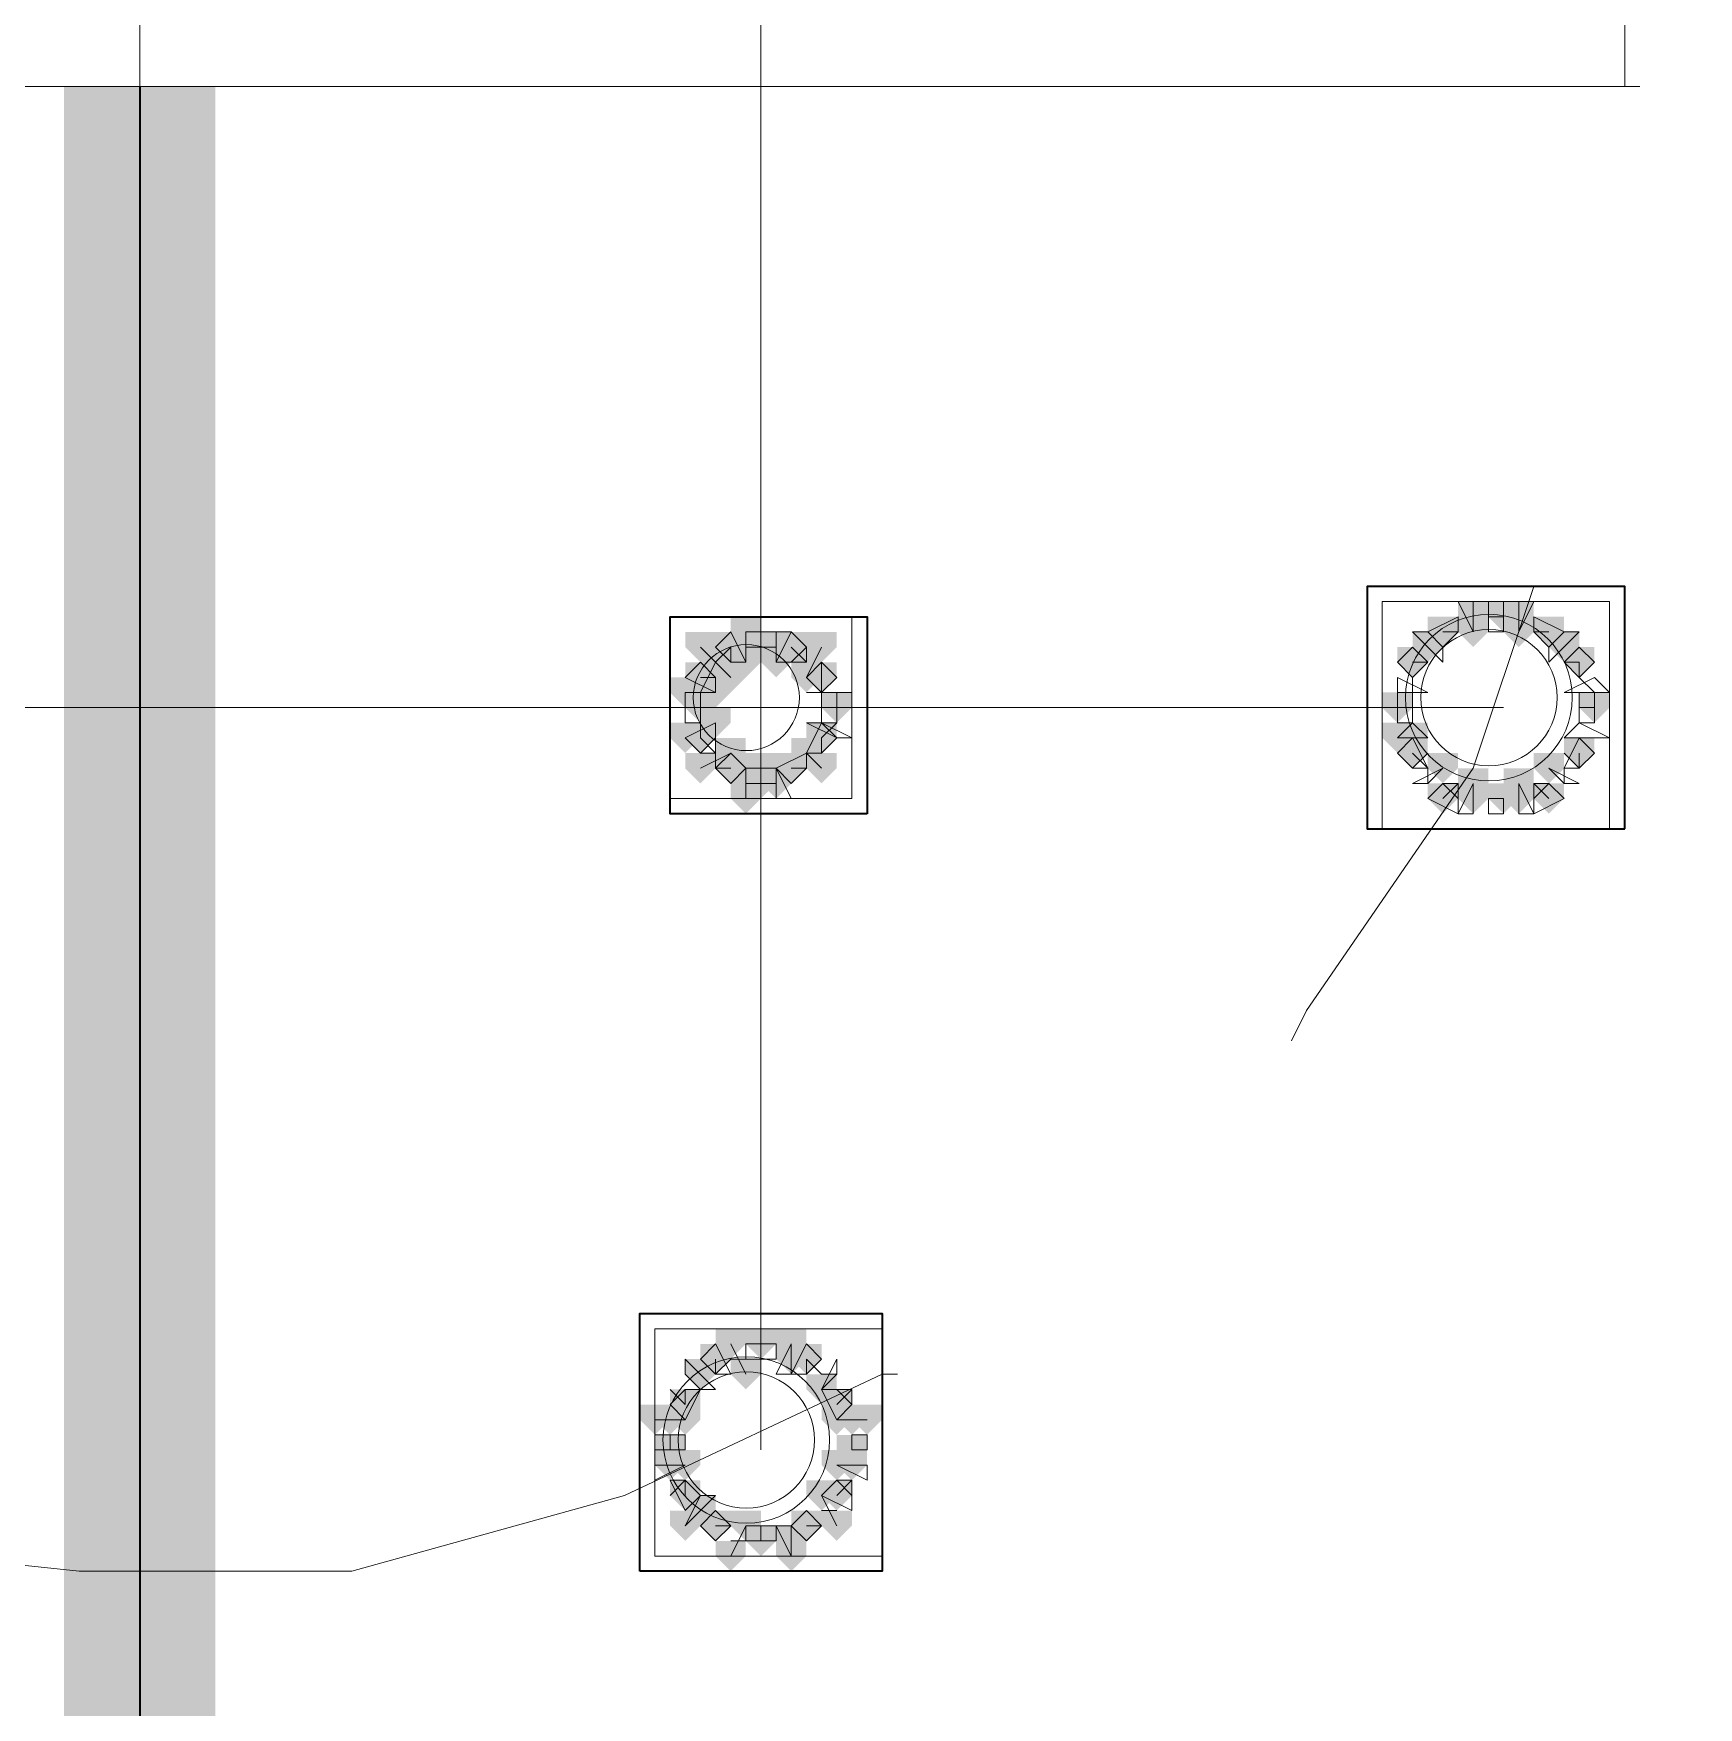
# Model space of a CAD drawing. Header units: millimetres. Extents: x 2315 to 4619, y 1334 to 1897.
# Drawn here: x 3919.58 to 3926.3, y 1548.17 to 1554.92 of the extents above; entities that cross this region are included whole.
import ezdxf

# ---------------------------------------------------------------- set-up
doc = ezdxf.new("R2010")
doc.units = ezdxf.units.MM
for name, color, linetype, true_color in [('PDF_10', 7, 'Continuous', 0x00b85c), ('PDF_AXIS', 7, 'Continuous', 0x00b85c), ('PDF_柱构件', 7, 'Continuous', 0x00b85c), ('PDF_转运站初步方案', 7, 'Continuous', 0x00b85c)]:
    doc.layers.add(name, color=color, linetype=linetype, true_color=true_color)
doc.layers.add('PDF_中心线层', color=1, linetype='Continuous')
doc.layers.add('PDF_粗实线层', color=7, linetype='Continuous')

msp = doc.modelspace()

# ---------------------------------------------------------------- hatches: boundary and pattern name
at = {"layer": 'PDF_10', "transparency": 33554559}
for points in [[(3925.5101, 1552.6298), (3925.449, 1552.6298), (3925.449, 1552.5687), (3925.5101, 1552.5076), (3925.5712, 1552.5687), (3925.5712, 1552.6298)], [(3925.5101, 1552.6298), (3925.449, 1552.6298), (3925.449, 1552.5687), (3925.5101, 1552.5076), (3925.5712, 1552.5687), (3925.5712, 1552.6298)], [(3925.5101, 1552.6298), (3925.449, 1552.6298), (3925.449, 1552.5687), (3925.5101, 1552.5076), (3925.5712, 1552.5687), (3925.5712, 1552.6298)], [(3925.2658, 1552.5687), (3925.2047, 1552.5687), (3925.2047, 1552.5076), (3925.2658, 1552.4466), (3925.3268, 1552.5076), (3925.3268, 1552.5687)], [(3925.2658, 1552.5687), (3925.2047, 1552.5687), (3925.2047, 1552.5076), (3925.2658, 1552.4466), (3925.3268, 1552.5076), (3925.3268, 1552.5687)], [(3925.6933, 1552.5687), (3925.6322, 1552.5687), (3925.6322, 1552.5076), (3925.6933, 1552.4466), (3925.7544, 1552.5076), (3925.7544, 1552.5687)], [(3925.6933, 1552.5687), (3925.6322, 1552.5687), (3925.6322, 1552.5076), (3925.6933, 1552.4466), (3925.7544, 1552.5076), (3925.7544, 1552.5687)], [(3922.3949, 1552.5076), (3922.3339, 1552.5076), (3922.3339, 1552.4466), (3922.3949, 1552.3855), (3922.456, 1552.4466), (3922.456, 1552.5076)], [(3922.3949, 1552.5076), (3922.3339, 1552.5076), (3922.3339, 1552.4466), (3922.3949, 1552.3855), (3922.456, 1552.4466), (3922.456, 1552.5076)], [(3922.5171, 1552.5076), (3922.456, 1552.5076), (3922.456, 1552.4466), (3922.5171, 1552.3855), (3922.5782, 1552.4466), (3922.5782, 1552.5076)], [(3922.5171, 1552.5076), (3922.456, 1552.5076), (3922.456, 1552.4466), (3922.5171, 1552.3855), (3922.5782, 1552.4466), (3922.5782, 1552.5076)], [(3922.6393, 1552.5076), (3922.5782, 1552.5076), (3922.5782, 1552.4466), (3922.6393, 1552.3855), (3922.7003, 1552.4466), (3922.7003, 1552.5076)], [(3922.6393, 1552.5076), (3922.5782, 1552.5076), (3922.5782, 1552.4466), (3922.6393, 1552.3855), (3922.7003, 1552.4466), (3922.7003, 1552.5076)], [(3925.1436, 1552.4466), (3925.0825, 1552.4466), (3925.0825, 1552.3855), (3925.1436, 1552.3244), (3925.2047, 1552.3855), (3925.2047, 1552.4466)], [(3925.1436, 1552.4466), (3925.0825, 1552.4466), (3925.0825, 1552.3855), (3925.1436, 1552.3244), (3925.2047, 1552.3855), (3925.2047, 1552.4466)], [(3925.8155, 1552.4466), (3925.7544, 1552.4466), (3925.7544, 1552.3855), (3925.8155, 1552.3244), (3925.8766, 1552.3855), (3925.8766, 1552.4466)], [(3925.8155, 1552.4466), (3925.7544, 1552.4466), (3925.7544, 1552.3855), (3925.8155, 1552.3244), (3925.8766, 1552.3855), (3925.8766, 1552.4466)], [(3922.2728, 1552.3855), (3922.2117, 1552.3855), (3922.2117, 1552.3244), (3922.2728, 1552.2633), (3922.3339, 1552.3244), (3922.3339, 1552.3855)], [(3922.2728, 1552.3855), (3922.2117, 1552.3855), (3922.2117, 1552.3244), (3922.2728, 1552.2633), (3922.3339, 1552.3244), (3922.3339, 1552.3855)], [(3922.7614, 1552.3855), (3922.7003, 1552.3855), (3922.7003, 1552.3244), (3922.7614, 1552.2633), (3922.8225, 1552.3244), (3922.8225, 1552.3855)], [(3922.7614, 1552.3855), (3922.7003, 1552.3855), (3922.7003, 1552.3244), (3922.7614, 1552.2633), (3922.8225, 1552.3244), (3922.8225, 1552.3855)], [(3922.7614, 1552.3855), (3922.7003, 1552.3855), (3922.7003, 1552.3244), (3922.7614, 1552.2633), (3922.8225, 1552.3244), (3922.8225, 1552.3855)], [(3922.2728, 1552.2633), (3922.2117, 1552.2633), (3922.2117, 1552.2022), (3922.2728, 1552.1412), (3922.3339, 1552.2022), (3922.3339, 1552.2633)], [(3922.2728, 1552.2633), (3922.2117, 1552.2633), (3922.2117, 1552.2022), (3922.2728, 1552.1412), (3922.3339, 1552.2022), (3922.3339, 1552.2633)], [(3922.8225, 1552.2633), (3922.7614, 1552.2633), (3922.7614, 1552.2022), (3922.8225, 1552.1412), (3922.8836, 1552.2022), (3922.8836, 1552.2633)], [(3922.8225, 1552.2633), (3922.7614, 1552.2633), (3922.7614, 1552.2022), (3922.8225, 1552.1412), (3922.8836, 1552.2022), (3922.8836, 1552.2633)], [(3925.0825, 1552.2633), (3925.0214, 1552.2633), (3925.0214, 1552.2022), (3925.0825, 1552.1412), (3925.1436, 1552.2022), (3925.1436, 1552.2633)], [(3925.0825, 1552.2633), (3925.0214, 1552.2633), (3925.0214, 1552.2022), (3925.0825, 1552.1412), (3925.1436, 1552.2022), (3925.1436, 1552.2633)], [(3925.8766, 1552.2633), (3925.8155, 1552.2633), (3925.8155, 1552.2022), (3925.8766, 1552.1412), (3925.9376, 1552.2022), (3925.9376, 1552.2633)], [(3925.8766, 1552.2633), (3925.8155, 1552.2633), (3925.8155, 1552.2022), (3925.8766, 1552.1412), (3925.9376, 1552.2022), (3925.9376, 1552.2633)], [(3922.2728, 1552.1412), (3922.2117, 1552.1412), (3922.2117, 1552.0801), (3922.2728, 1552.019), (3922.3339, 1552.0801), (3922.3339, 1552.1412)], [(3922.2728, 1552.1412), (3922.2117, 1552.1412), (3922.2117, 1552.0801), (3922.2728, 1552.019), (3922.3339, 1552.0801), (3922.3339, 1552.1412)], [(3922.7614, 1552.1412), (3922.7003, 1552.1412), (3922.7003, 1552.0801), (3922.7614, 1552.019), (3922.8225, 1552.0801), (3922.8225, 1552.1412)], [(3922.7614, 1552.1412), (3922.7003, 1552.1412), (3922.7003, 1552.0801), (3922.7614, 1552.019), (3922.8225, 1552.0801), (3922.8225, 1552.1412)], [(3925.1436, 1552.0801), (3925.0825, 1552.0801), (3925.0825, 1552.019), (3925.1436, 1551.9579), (3925.2047, 1552.019), (3925.2047, 1552.0801)], [(3925.1436, 1552.0801), (3925.0825, 1552.0801), (3925.0825, 1552.019), (3925.1436, 1551.9579), (3925.2047, 1552.019), (3925.2047, 1552.0801)], [(3925.8155, 1552.0801), (3925.7544, 1552.0801), (3925.7544, 1552.019), (3925.8155, 1551.9579), (3925.8766, 1552.019), (3925.8766, 1552.0801)], [(3925.8155, 1552.0801), (3925.7544, 1552.0801), (3925.7544, 1552.019), (3925.8155, 1551.9579), (3925.8766, 1552.019), (3925.8766, 1552.0801)], [(3922.3949, 1552.019), (3922.3339, 1552.019), (3922.3339, 1551.9579), (3922.3949, 1551.8968), (3922.456, 1551.9579), (3922.456, 1552.019)], [(3922.3949, 1552.019), (3922.3339, 1552.019), (3922.3339, 1551.9579), (3922.3949, 1551.8968), (3922.456, 1551.9579), (3922.456, 1552.019)], [(3922.3949, 1552.019), (3922.3339, 1552.019), (3922.3339, 1551.9579), (3922.3949, 1551.8968), (3922.456, 1551.9579), (3922.456, 1552.019)], [(3922.6393, 1552.019), (3922.5782, 1552.019), (3922.5782, 1551.9579), (3922.6393, 1551.8968), (3922.7003, 1551.9579), (3922.7003, 1552.019)], [(3922.6393, 1552.019), (3922.5782, 1552.019), (3922.5782, 1551.9579), (3922.6393, 1551.8968), (3922.7003, 1551.9579), (3922.7003, 1552.019)], [(3922.5171, 1551.9579), (3922.456, 1551.9579), (3922.456, 1551.8968), (3922.5171, 1551.8357), (3922.5782, 1551.8968), (3922.5782, 1551.9579)], [(3922.5171, 1551.9579), (3922.456, 1551.9579), (3922.456, 1551.8968), (3922.5171, 1551.8357), (3922.5782, 1551.8968), (3922.5782, 1551.9579)], [(3925.2658, 1551.8968), (3925.2047, 1551.8968), (3925.2047, 1551.8357), (3925.2658, 1551.7747), (3925.3268, 1551.8357), (3925.3268, 1551.8968)], [(3925.2658, 1551.8968), (3925.2047, 1551.8968), (3925.2047, 1551.8357), (3925.2658, 1551.7747), (3925.3268, 1551.8357), (3925.3268, 1551.8968)], [(3925.5101, 1551.8968), (3925.449, 1551.8968), (3925.449, 1551.8357), (3925.5101, 1551.7747), (3925.5712, 1551.8357), (3925.5712, 1551.8968)], [(3925.5101, 1551.8968), (3925.449, 1551.8968), (3925.449, 1551.8357), (3925.5101, 1551.7747), (3925.5712, 1551.8357), (3925.5712, 1551.8968)], [(3925.6933, 1551.8968), (3925.6322, 1551.8968), (3925.6322, 1551.8357), (3925.6933, 1551.7747), (3925.7544, 1551.8357), (3925.7544, 1551.8968)], [(3925.6933, 1551.8968), (3925.6322, 1551.8968), (3925.6322, 1551.8357), (3925.6933, 1551.7747), (3925.7544, 1551.8357), (3925.7544, 1551.8968)], [(3922.5171, 1549.6979), (3922.456, 1549.6979), (3922.456, 1549.6368), (3922.5171, 1549.5757), (3922.5782, 1549.6368), (3922.5782, 1549.6979)], [(3922.5171, 1549.6979), (3922.456, 1549.6979), (3922.456, 1549.6368), (3922.5171, 1549.5757), (3922.5782, 1549.6368), (3922.5782, 1549.6979)], [(3922.3339, 1549.6368), (3922.2728, 1549.6368), (3922.2728, 1549.5757), (3922.3339, 1549.5147), (3922.3949, 1549.5757), (3922.3949, 1549.6368)], [(3922.3339, 1549.6368), (3922.2728, 1549.6368), (3922.2728, 1549.5757), (3922.3339, 1549.5147), (3922.3949, 1549.5757), (3922.3949, 1549.6368)], [(3922.7003, 1549.6368), (3922.6393, 1549.6368), (3922.6393, 1549.5757), (3922.7003, 1549.5147), (3922.7614, 1549.5757), (3922.7614, 1549.6368)], [(3922.7003, 1549.6368), (3922.6393, 1549.6368), (3922.6393, 1549.5757), (3922.7003, 1549.5147), (3922.7614, 1549.5757), (3922.7614, 1549.6368)], [(3922.2117, 1549.4536), (3922.1506, 1549.4536), (3922.1506, 1549.3925), (3922.2117, 1549.3314), (3922.2728, 1549.3925), (3922.2728, 1549.4536)], [(3922.2117, 1549.4536), (3922.1506, 1549.4536), (3922.1506, 1549.3925), (3922.2117, 1549.3314), (3922.2728, 1549.3925), (3922.2728, 1549.4536)], [(3922.8225, 1549.4536), (3922.7614, 1549.4536), (3922.7614, 1549.3925), (3922.8225, 1549.3314), (3922.8836, 1549.3925), (3922.8836, 1549.4536)], [(3922.8225, 1549.4536), (3922.7614, 1549.4536), (3922.7614, 1549.3925), (3922.8225, 1549.3314), (3922.8836, 1549.3925), (3922.8836, 1549.4536)], [(3922.1506, 1549.2703), (3922.0895, 1549.2703), (3922.0895, 1549.2093), (3922.1506, 1549.1482), (3922.2117, 1549.2093), (3922.2117, 1549.2703)], [(3922.1506, 1549.2703), (3922.0895, 1549.2703), (3922.0895, 1549.2093), (3922.1506, 1549.1482), (3922.2117, 1549.2093), (3922.2117, 1549.2703)], [(3922.1506, 1549.2703), (3922.0895, 1549.2703), (3922.0895, 1549.2093), (3922.1506, 1549.1482), (3922.2117, 1549.2093), (3922.2117, 1549.2703)], [(3922.8836, 1549.2703), (3922.8225, 1549.2703), (3922.8225, 1549.2093), (3922.8836, 1549.1482), (3922.9447, 1549.2093), (3922.9447, 1549.2703)], [(3922.8836, 1549.2703), (3922.8225, 1549.2703), (3922.8225, 1549.2093), (3922.8836, 1549.1482), (3922.9447, 1549.2093), (3922.9447, 1549.2703)], [(3922.2117, 1549.0871), (3922.1506, 1549.0871), (3922.1506, 1549.026), (3922.2117, 1548.9649), (3922.2728, 1549.026), (3922.2728, 1549.0871)], [(3922.2117, 1549.0871), (3922.1506, 1549.0871), (3922.1506, 1549.026), (3922.2117, 1548.9649), (3922.2728, 1549.026), (3922.2728, 1549.0871)], [(3922.8225, 1549.0871), (3922.7614, 1549.0871), (3922.7614, 1549.026), (3922.8225, 1548.9649), (3922.8836, 1549.026), (3922.8836, 1549.0871)], [(3922.8225, 1549.0871), (3922.7614, 1549.0871), (3922.7614, 1549.026), (3922.8225, 1548.9649), (3922.8836, 1549.026), (3922.8836, 1549.0871)], [(3922.3339, 1548.9649), (3922.2728, 1548.9649), (3922.2728, 1548.9039), (3922.3339, 1548.8428), (3922.3949, 1548.9039), (3922.3949, 1548.9649)], [(3922.3339, 1548.9649), (3922.2728, 1548.9649), (3922.2728, 1548.9039), (3922.3339, 1548.8428), (3922.3949, 1548.9039), (3922.3949, 1548.9649)], [(3922.3339, 1548.9649), (3922.2728, 1548.9649), (3922.2728, 1548.9039), (3922.3339, 1548.8428), (3922.3949, 1548.9039), (3922.3949, 1548.9649)], [(3922.7003, 1548.9649), (3922.6393, 1548.9649), (3922.6393, 1548.9039), (3922.7003, 1548.8428), (3922.7614, 1548.9039), (3922.7614, 1548.9649)], [(3922.7003, 1548.9649), (3922.6393, 1548.9649), (3922.6393, 1548.9039), (3922.7003, 1548.8428), (3922.7614, 1548.9039), (3922.7614, 1548.9649)], [(3922.7003, 1548.9649), (3922.6393, 1548.9649), (3922.6393, 1548.9039), (3922.7003, 1548.8428), (3922.7614, 1548.9039), (3922.7614, 1548.9649)], [(3922.5171, 1548.9039), (3922.456, 1548.9039), (3922.456, 1548.8428), (3922.5171, 1548.7817), (3922.5782, 1548.8428), (3922.5782, 1548.9039)], [(3922.5171, 1548.9039), (3922.456, 1548.9039), (3922.456, 1548.8428), (3922.5171, 1548.7817), (3922.5782, 1548.8428), (3922.5782, 1548.9039)]]:
    msp.add_hatch(color=6, dxfattribs=at).paths.add_polyline_path(points)
at = {"layer": 'PDF_柱构件', "transparency": 33554559}
for points in [[(3925.3879, 1552.6298), (3925.3268, 1552.6298), (3925.3268, 1552.5687), (3925.3879, 1552.5076), (3925.449, 1552.5687), (3925.449, 1552.6298)], [(3925.5712, 1552.6298), (3925.5101, 1552.6298), (3925.5101, 1552.5687), (3925.5712, 1552.5076), (3925.6322, 1552.5687), (3925.6322, 1552.6298)], [(3922.456, 1552.5687), (3922.3949, 1552.5687), (3922.3949, 1552.5076), (3922.456, 1552.4466), (3922.5171, 1552.5076), (3922.5171, 1552.5687)], [(3925.3879, 1552.5687), (3925.3268, 1552.5687), (3925.3268, 1552.5076), (3925.3879, 1552.4466), (3925.449, 1552.5076), (3925.449, 1552.5687)], [(3925.5712, 1552.5687), (3925.5101, 1552.5687), (3925.5101, 1552.5076), (3925.5712, 1552.4466), (3925.6322, 1552.5076), (3925.6322, 1552.5687)], [(3922.2728, 1552.5076), (3922.2117, 1552.5076), (3922.2117, 1552.4466), (3922.2728, 1552.3855), (3922.3339, 1552.4466), (3922.3339, 1552.5076)], [(3922.3339, 1552.4466), (3922.2728, 1552.4466), (3922.2728, 1552.3855), (3922.3339, 1552.3244), (3922.3949, 1552.3855), (3922.3949, 1552.4466)], [(3922.456, 1552.5076), (3922.3949, 1552.5076), (3922.3949, 1552.4466), (3922.456, 1552.3855), (3922.5171, 1552.4466), (3922.5171, 1552.5076)], [(3922.456, 1552.4466), (3922.3949, 1552.4466), (3922.3949, 1552.3855), (3922.456, 1552.3244), (3922.5171, 1552.3855), (3922.5171, 1552.4466)], [(3922.5782, 1552.5076), (3922.5171, 1552.5076), (3922.5171, 1552.4466), (3922.5782, 1552.3855), (3922.6393, 1552.4466), (3922.6393, 1552.5076)], [(3922.5782, 1552.4466), (3922.5171, 1552.4466), (3922.5171, 1552.3855), (3922.5782, 1552.3244), (3922.6393, 1552.3855), (3922.6393, 1552.4466)], [(3922.7003, 1552.4466), (3922.6393, 1552.4466), (3922.6393, 1552.3855), (3922.7003, 1552.3244), (3922.7614, 1552.3855), (3922.7614, 1552.4466)], [(3922.7614, 1552.5076), (3922.7003, 1552.5076), (3922.7003, 1552.4466), (3922.7614, 1552.3855), (3922.8225, 1552.4466), (3922.8225, 1552.5076)], [(3925.2047, 1552.5076), (3925.1436, 1552.5076), (3925.1436, 1552.4466), (3925.2047, 1552.3855), (3925.2658, 1552.4466), (3925.2658, 1552.5076)], [(3925.7544, 1552.5076), (3925.6933, 1552.5076), (3925.6933, 1552.4466), (3925.7544, 1552.3855), (3925.8155, 1552.4466), (3925.8155, 1552.5076)], [(3922.3949, 1552.3855), (3922.3339, 1552.3855), (3922.3339, 1552.3244), (3922.3949, 1552.2633), (3922.456, 1552.3244), (3922.456, 1552.3855)], [(3922.7003, 1552.3855), (3922.6393, 1552.3855), (3922.6393, 1552.3244), (3922.7003, 1552.2633), (3922.7614, 1552.3244), (3922.7614, 1552.3855)], [(3922.2117, 1552.3244), (3922.1506, 1552.3244), (3922.1506, 1552.2633), (3922.2117, 1552.2022), (3922.2728, 1552.2633), (3922.2728, 1552.3244)], [(3922.2728, 1552.3244), (3922.2117, 1552.3244), (3922.2117, 1552.2633), (3922.2728, 1552.2022), (3922.3339, 1552.2633), (3922.3339, 1552.3244)], [(3922.3339, 1552.3244), (3922.2728, 1552.3244), (3922.2728, 1552.2633), (3922.3339, 1552.2022), (3922.3949, 1552.2633), (3922.3949, 1552.3244)], [(3922.3339, 1552.2022), (3922.2728, 1552.2022), (3922.2728, 1552.1412), (3922.3339, 1552.0801), (3922.3949, 1552.1412), (3922.3949, 1552.2022)], [(3922.2117, 1552.1412), (3922.1506, 1552.1412), (3922.1506, 1552.0801), (3922.2117, 1552.019), (3922.2728, 1552.0801), (3922.2728, 1552.1412)], [(3925.0825, 1552.1412), (3925.0214, 1552.1412), (3925.0214, 1552.0801), (3925.0825, 1552.019), (3925.1436, 1552.0801), (3925.1436, 1552.1412)], [(3925.1436, 1552.1412), (3925.0825, 1552.1412), (3925.0825, 1552.0801), (3925.1436, 1552.019), (3925.2047, 1552.0801), (3925.2047, 1552.1412)], [(3922.3949, 1552.0801), (3922.3339, 1552.0801), (3922.3339, 1552.019), (3922.3949, 1551.9579), (3922.456, 1552.019), (3922.456, 1552.0801)], [(3922.7003, 1552.0801), (3922.6393, 1552.0801), (3922.6393, 1552.019), (3922.7003, 1551.9579), (3922.7614, 1552.019), (3922.7614, 1552.0801)], [(3922.2728, 1552.019), (3922.2117, 1552.019), (3922.2117, 1551.9579), (3922.2728, 1551.8968), (3922.3339, 1551.9579), (3922.3339, 1552.019)], [(3922.456, 1552.019), (3922.3949, 1552.019), (3922.3949, 1551.9579), (3922.456, 1551.8968), (3922.5171, 1551.9579), (3922.5171, 1552.019)], [(3922.5782, 1552.019), (3922.5171, 1552.019), (3922.5171, 1551.9579), (3922.5782, 1551.8968), (3922.6393, 1551.9579), (3922.6393, 1552.019)], [(3922.7614, 1552.019), (3922.7003, 1552.019), (3922.7003, 1551.9579), (3922.7614, 1551.8968), (3922.8225, 1551.9579), (3922.8225, 1552.019)], [(3925.2658, 1552.019), (3925.2047, 1552.019), (3925.2047, 1551.9579), (3925.2658, 1551.8968), (3925.3268, 1551.9579), (3925.3268, 1552.019)], [(3925.6933, 1552.019), (3925.6322, 1552.019), (3925.6322, 1551.9579), (3925.6933, 1551.8968), (3925.7544, 1551.9579), (3925.7544, 1552.019)], [(3922.456, 1551.9579), (3922.3949, 1551.9579), (3922.3949, 1551.8968), (3922.456, 1551.8357), (3922.5171, 1551.8968), (3922.5171, 1551.9579)], [(3922.5782, 1551.9579), (3922.5171, 1551.9579), (3922.5171, 1551.8968), (3922.5782, 1551.8357), (3922.6393, 1551.8968), (3922.6393, 1551.9579)], [(3925.3879, 1551.9579), (3925.3268, 1551.9579), (3925.3268, 1551.8968), (3925.3879, 1551.8357), (3925.449, 1551.8968), (3925.449, 1551.9579)], [(3925.5712, 1551.9579), (3925.5101, 1551.9579), (3925.5101, 1551.8968), (3925.5712, 1551.8357), (3925.6322, 1551.8968), (3925.6322, 1551.9579)], [(3922.456, 1551.8968), (3922.3949, 1551.8968), (3922.3949, 1551.8357), (3922.456, 1551.7747), (3922.5171, 1551.8357), (3922.5171, 1551.8968)], [(3925.3879, 1551.8968), (3925.3268, 1551.8968), (3925.3268, 1551.8357), (3925.3879, 1551.7747), (3925.449, 1551.8357), (3925.449, 1551.8968)], [(3925.5712, 1551.8968), (3925.5101, 1551.8968), (3925.5101, 1551.8357), (3925.5712, 1551.7747), (3925.6322, 1551.8357), (3925.6322, 1551.8968)], [(3922.3949, 1549.6979), (3922.3339, 1549.6979), (3922.3339, 1549.6368), (3922.3949, 1549.5757), (3922.456, 1549.6368), (3922.456, 1549.6979)], [(3922.6393, 1549.6979), (3922.5782, 1549.6979), (3922.5782, 1549.6368), (3922.6393, 1549.5757), (3922.7003, 1549.6368), (3922.7003, 1549.6979)], [(3922.6393, 1549.6368), (3922.5782, 1549.6368), (3922.5782, 1549.5757), (3922.6393, 1549.5147), (3922.7003, 1549.5757), (3922.7003, 1549.6368)], [(3922.2728, 1549.5757), (3922.2117, 1549.5757), (3922.2117, 1549.5147), (3922.2728, 1549.4536), (3922.3339, 1549.5147), (3922.3339, 1549.5757)], [(3922.456, 1549.5757), (3922.3949, 1549.5757), (3922.3949, 1549.5147), (3922.456, 1549.4536), (3922.5171, 1549.5147), (3922.5171, 1549.5757)], [(3922.7614, 1549.5147), (3922.7003, 1549.5147), (3922.7003, 1549.4536), (3922.7614, 1549.3925), (3922.8225, 1549.4536), (3922.8225, 1549.5147)], [(3922.0895, 1549.3925), (3922.0285, 1549.3925), (3922.0285, 1549.3314), (3922.0895, 1549.2703), (3922.1506, 1549.3314), (3922.1506, 1549.3925)], [(3922.1506, 1549.3925), (3922.0895, 1549.3925), (3922.0895, 1549.3314), (3922.1506, 1549.2703), (3922.2117, 1549.3314), (3922.2117, 1549.3925)], [(3922.2117, 1549.3925), (3922.1506, 1549.3925), (3922.1506, 1549.3314), (3922.2117, 1549.2703), (3922.2728, 1549.3314), (3922.2728, 1549.3925)], [(3922.8225, 1549.3925), (3922.7614, 1549.3925), (3922.7614, 1549.3314), (3922.8225, 1549.2703), (3922.8836, 1549.3314), (3922.8836, 1549.3925)], [(3922.8836, 1549.3925), (3922.8225, 1549.3925), (3922.8225, 1549.3314), (3922.8836, 1549.2703), (3922.9447, 1549.3314), (3922.9447, 1549.3925)], [(3922.9447, 1549.3925), (3922.8836, 1549.3925), (3922.8836, 1549.3314), (3922.9447, 1549.2703), (3923.0058, 1549.3314), (3923.0058, 1549.3925)], [(3922.1506, 1549.2093), (3922.0895, 1549.2093), (3922.0895, 1549.1482), (3922.1506, 1549.0871), (3922.2117, 1549.1482), (3922.2117, 1549.2093)], [(3922.2117, 1549.2093), (3922.1506, 1549.2093), (3922.1506, 1549.1482), (3922.2117, 1549.0871), (3922.2728, 1549.1482), (3922.2728, 1549.2093)], [(3922.8225, 1549.2093), (3922.7614, 1549.2093), (3922.7614, 1549.1482), (3922.8225, 1549.0871), (3922.8836, 1549.1482), (3922.8836, 1549.2093)], [(3922.8836, 1549.2093), (3922.8225, 1549.2093), (3922.8225, 1549.1482), (3922.8836, 1549.0871), (3922.9447, 1549.1482), (3922.9447, 1549.2093)], [(3922.7614, 1549.0871), (3922.7003, 1549.0871), (3922.7003, 1549.026), (3922.7614, 1548.9649), (3922.8225, 1549.026), (3922.8225, 1549.0871)], [(3922.2728, 1549.026), (3922.2117, 1549.026), (3922.2117, 1548.9649), (3922.2728, 1548.9039), (3922.3339, 1548.9649), (3922.3339, 1549.026)], [(3922.2117, 1548.9649), (3922.1506, 1548.9649), (3922.1506, 1548.9039), (3922.2117, 1548.8428), (3922.2728, 1548.9039), (3922.2728, 1548.9649)], [(3922.456, 1548.9649), (3922.3949, 1548.9649), (3922.3949, 1548.9039), (3922.456, 1548.8428), (3922.5171, 1548.9039), (3922.5171, 1548.9649)], [(3922.8225, 1548.9649), (3922.7614, 1548.9649), (3922.7614, 1548.9039), (3922.8225, 1548.8428), (3922.8836, 1548.9039), (3922.8836, 1548.9649)], [(3922.6393, 1548.9039), (3922.5782, 1548.9039), (3922.5782, 1548.8428), (3922.6393, 1548.7817), (3922.7003, 1548.8428), (3922.7003, 1548.9039)], [(3922.3949, 1548.8428), (3922.3339, 1548.8428), (3922.3339, 1548.7817), (3922.3949, 1548.7206), (3922.456, 1548.7817), (3922.456, 1548.8428)], [(3922.6393, 1548.8428), (3922.5782, 1548.8428), (3922.5782, 1548.7817), (3922.6393, 1548.7206), (3922.7003, 1548.7817), (3922.7003, 1548.8428)]]:
    msp.add_hatch(color=6, dxfattribs=at).paths.add_polyline_path(points)
at = {"layer": 'PDF_粗实线层', "transparency": 33554559}
msp.add_hatch(color=256, dxfattribs=at).paths.add_polyline_path([(3976.3296, 1554.7066), (3975.7188, 1554.7066), (3975.7188, 1542.0017), (3920.3182, 1542.0017), (3920.3182, 1554.7066), (3919.7074, 1554.7066), (3919.7074, 1541.3909), (3976.3296, 1541.3909)])
at = {"layer": 'PDF_转运站初步方案', "transparency": 33554559}
for points in [[(3925.5101, 1552.6298), (3925.449, 1552.6298), (3925.449, 1552.5687), (3925.5101, 1552.5076), (3925.5712, 1552.5687), (3925.5712, 1552.6298)], [(3925.5101, 1552.6298), (3925.449, 1552.6298), (3925.449, 1552.5687), (3925.5101, 1552.5076), (3925.5712, 1552.5687), (3925.5712, 1552.6298)], [(3925.2658, 1552.5687), (3925.2047, 1552.5687), (3925.2047, 1552.5076), (3925.2658, 1552.4466), (3925.3268, 1552.5076), (3925.3268, 1552.5687)], [(3925.2658, 1552.5687), (3925.2047, 1552.5687), (3925.2047, 1552.5076), (3925.2658, 1552.4466), (3925.3268, 1552.5076), (3925.3268, 1552.5687)], [(3925.6933, 1552.5687), (3925.6322, 1552.5687), (3925.6322, 1552.5076), (3925.6933, 1552.4466), (3925.7544, 1552.5076), (3925.7544, 1552.5687)], [(3925.6933, 1552.5687), (3925.6322, 1552.5687), (3925.6322, 1552.5076), (3925.6933, 1552.4466), (3925.7544, 1552.5076), (3925.7544, 1552.5687)], [(3922.3949, 1552.5076), (3922.3339, 1552.5076), (3922.3339, 1552.4466), (3922.3949, 1552.3855), (3922.456, 1552.4466), (3922.456, 1552.5076)], [(3922.3949, 1552.5076), (3922.3339, 1552.5076), (3922.3339, 1552.4466), (3922.3949, 1552.3855), (3922.456, 1552.4466), (3922.456, 1552.5076)], [(3922.5171, 1552.5076), (3922.456, 1552.5076), (3922.456, 1552.4466), (3922.5171, 1552.3855), (3922.5782, 1552.4466), (3922.5782, 1552.5076)], [(3922.5171, 1552.5076), (3922.456, 1552.5076), (3922.456, 1552.4466), (3922.5171, 1552.3855), (3922.5782, 1552.4466), (3922.5782, 1552.5076)], [(3922.6393, 1552.5076), (3922.5782, 1552.5076), (3922.5782, 1552.4466), (3922.6393, 1552.3855), (3922.7003, 1552.4466), (3922.7003, 1552.5076)], [(3922.6393, 1552.5076), (3922.5782, 1552.5076), (3922.5782, 1552.4466), (3922.6393, 1552.3855), (3922.7003, 1552.4466), (3922.7003, 1552.5076)], [(3925.1436, 1552.4466), (3925.0825, 1552.4466), (3925.0825, 1552.3855), (3925.1436, 1552.3244), (3925.2047, 1552.3855), (3925.2047, 1552.4466)], [(3925.1436, 1552.4466), (3925.0825, 1552.4466), (3925.0825, 1552.3855), (3925.1436, 1552.3244), (3925.2047, 1552.3855), (3925.2047, 1552.4466)], [(3925.8155, 1552.4466), (3925.7544, 1552.4466), (3925.7544, 1552.3855), (3925.8155, 1552.3244), (3925.8766, 1552.3855), (3925.8766, 1552.4466)], [(3925.8155, 1552.4466), (3925.7544, 1552.4466), (3925.7544, 1552.3855), (3925.8155, 1552.3244), (3925.8766, 1552.3855), (3925.8766, 1552.4466)], [(3922.2728, 1552.3855), (3922.2117, 1552.3855), (3922.2117, 1552.3244), (3922.2728, 1552.2633), (3922.3339, 1552.3244), (3922.3339, 1552.3855)], [(3922.2728, 1552.3855), (3922.2117, 1552.3855), (3922.2117, 1552.3244), (3922.2728, 1552.2633), (3922.3339, 1552.3244), (3922.3339, 1552.3855)], [(3922.7614, 1552.3855), (3922.7003, 1552.3855), (3922.7003, 1552.3244), (3922.7614, 1552.2633), (3922.8225, 1552.3244), (3922.8225, 1552.3855)], [(3922.7614, 1552.3855), (3922.7003, 1552.3855), (3922.7003, 1552.3244), (3922.7614, 1552.2633), (3922.8225, 1552.3244), (3922.8225, 1552.3855)], [(3922.2728, 1552.2633), (3922.2117, 1552.2633), (3922.2117, 1552.2022), (3922.2728, 1552.1412), (3922.3339, 1552.2022), (3922.3339, 1552.2633)], [(3922.2728, 1552.2633), (3922.2117, 1552.2633), (3922.2117, 1552.2022), (3922.2728, 1552.1412), (3922.3339, 1552.2022), (3922.3339, 1552.2633)], [(3922.8225, 1552.2633), (3922.7614, 1552.2633), (3922.7614, 1552.2022), (3922.8225, 1552.1412), (3922.8836, 1552.2022), (3922.8836, 1552.2633)], [(3922.8225, 1552.2633), (3922.7614, 1552.2633), (3922.7614, 1552.2022), (3922.8225, 1552.1412), (3922.8836, 1552.2022), (3922.8836, 1552.2633)], [(3925.0825, 1552.2633), (3925.0214, 1552.2633), (3925.0214, 1552.2022), (3925.0825, 1552.1412), (3925.1436, 1552.2022), (3925.1436, 1552.2633)], [(3925.0825, 1552.2633), (3925.0214, 1552.2633), (3925.0214, 1552.2022), (3925.0825, 1552.1412), (3925.1436, 1552.2022), (3925.1436, 1552.2633)], [(3925.8766, 1552.2633), (3925.8155, 1552.2633), (3925.8155, 1552.2022), (3925.8766, 1552.1412), (3925.9376, 1552.2022), (3925.9376, 1552.2633)], [(3925.8766, 1552.2633), (3925.8155, 1552.2633), (3925.8155, 1552.2022), (3925.8766, 1552.1412), (3925.9376, 1552.2022), (3925.9376, 1552.2633)], [(3922.2728, 1552.1412), (3922.2117, 1552.1412), (3922.2117, 1552.0801), (3922.2728, 1552.019), (3922.3339, 1552.0801), (3922.3339, 1552.1412)], [(3922.2728, 1552.1412), (3922.2117, 1552.1412), (3922.2117, 1552.0801), (3922.2728, 1552.019), (3922.3339, 1552.0801), (3922.3339, 1552.1412)], [(3922.7614, 1552.1412), (3922.7003, 1552.1412), (3922.7003, 1552.0801), (3922.7614, 1552.019), (3922.8225, 1552.0801), (3922.8225, 1552.1412)], [(3922.7614, 1552.1412), (3922.7003, 1552.1412), (3922.7003, 1552.0801), (3922.7614, 1552.019), (3922.8225, 1552.0801), (3922.8225, 1552.1412)], [(3925.1436, 1552.0801), (3925.0825, 1552.0801), (3925.0825, 1552.019), (3925.1436, 1551.9579), (3925.2047, 1552.019), (3925.2047, 1552.0801)], [(3925.1436, 1552.0801), (3925.0825, 1552.0801), (3925.0825, 1552.019), (3925.1436, 1551.9579), (3925.2047, 1552.019), (3925.2047, 1552.0801)], [(3925.8155, 1552.0801), (3925.7544, 1552.0801), (3925.7544, 1552.019), (3925.8155, 1551.9579), (3925.8766, 1552.019), (3925.8766, 1552.0801)], [(3925.8155, 1552.0801), (3925.7544, 1552.0801), (3925.7544, 1552.019), (3925.8155, 1551.9579), (3925.8766, 1552.019), (3925.8766, 1552.0801)], [(3922.3949, 1552.019), (3922.3339, 1552.019), (3922.3339, 1551.9579), (3922.3949, 1551.8968), (3922.456, 1551.9579), (3922.456, 1552.019)], [(3922.3949, 1552.019), (3922.3339, 1552.019), (3922.3339, 1551.9579), (3922.3949, 1551.8968), (3922.456, 1551.9579), (3922.456, 1552.019)], [(3922.6393, 1552.019), (3922.5782, 1552.019), (3922.5782, 1551.9579), (3922.6393, 1551.8968), (3922.7003, 1551.9579), (3922.7003, 1552.019)], [(3922.6393, 1552.019), (3922.5782, 1552.019), (3922.5782, 1551.9579), (3922.6393, 1551.8968), (3922.7003, 1551.9579), (3922.7003, 1552.019)], [(3922.5171, 1551.9579), (3922.456, 1551.9579), (3922.456, 1551.8968), (3922.5171, 1551.8357), (3922.5782, 1551.8968), (3922.5782, 1551.9579)], [(3922.5171, 1551.9579), (3922.456, 1551.9579), (3922.456, 1551.8968), (3922.5171, 1551.8357), (3922.5782, 1551.8968), (3922.5782, 1551.9579)], [(3925.2658, 1551.8968), (3925.2047, 1551.8968), (3925.2047, 1551.8357), (3925.2658, 1551.7747), (3925.3268, 1551.8357), (3925.3268, 1551.8968)], [(3925.2658, 1551.8968), (3925.2047, 1551.8968), (3925.2047, 1551.8357), (3925.2658, 1551.7747), (3925.3268, 1551.8357), (3925.3268, 1551.8968)], [(3925.5101, 1551.8968), (3925.449, 1551.8968), (3925.449, 1551.8357), (3925.5101, 1551.7747), (3925.5712, 1551.8357), (3925.5712, 1551.8968)], [(3925.5101, 1551.8968), (3925.449, 1551.8968), (3925.449, 1551.8357), (3925.5101, 1551.7747), (3925.5712, 1551.8357), (3925.5712, 1551.8968)], [(3925.6933, 1551.8968), (3925.6322, 1551.8968), (3925.6322, 1551.8357), (3925.6933, 1551.7747), (3925.7544, 1551.8357), (3925.7544, 1551.8968)], [(3925.6933, 1551.8968), (3925.6322, 1551.8968), (3925.6322, 1551.8357), (3925.6933, 1551.7747), (3925.7544, 1551.8357), (3925.7544, 1551.8968)], [(3922.5171, 1549.6979), (3922.456, 1549.6979), (3922.456, 1549.6368), (3922.5171, 1549.5757), (3922.5782, 1549.6368), (3922.5782, 1549.6979)], [(3922.5171, 1549.6979), (3922.456, 1549.6979), (3922.456, 1549.6368), (3922.5171, 1549.5757), (3922.5782, 1549.6368), (3922.5782, 1549.6979)], [(3922.3339, 1549.6368), (3922.2728, 1549.6368), (3922.2728, 1549.5757), (3922.3339, 1549.5147), (3922.3949, 1549.5757), (3922.3949, 1549.6368)], [(3922.3339, 1549.6368), (3922.2728, 1549.6368), (3922.2728, 1549.5757), (3922.3339, 1549.5147), (3922.3949, 1549.5757), (3922.3949, 1549.6368)], [(3922.7003, 1549.6368), (3922.6393, 1549.6368), (3922.6393, 1549.5757), (3922.7003, 1549.5147), (3922.7614, 1549.5757), (3922.7614, 1549.6368)], [(3922.7003, 1549.6368), (3922.6393, 1549.6368), (3922.6393, 1549.5757), (3922.7003, 1549.5147), (3922.7614, 1549.5757), (3922.7614, 1549.6368)], [(3922.2117, 1549.4536), (3922.1506, 1549.4536), (3922.1506, 1549.3925), (3922.2117, 1549.3314), (3922.2728, 1549.3925), (3922.2728, 1549.4536)], [(3922.2117, 1549.4536), (3922.1506, 1549.4536), (3922.1506, 1549.3925), (3922.2117, 1549.3314), (3922.2728, 1549.3925), (3922.2728, 1549.4536)], [(3922.8225, 1549.4536), (3922.7614, 1549.4536), (3922.7614, 1549.3925), (3922.8225, 1549.3314), (3922.8836, 1549.3925), (3922.8836, 1549.4536)], [(3922.8225, 1549.4536), (3922.7614, 1549.4536), (3922.7614, 1549.3925), (3922.8225, 1549.3314), (3922.8836, 1549.3925), (3922.8836, 1549.4536)], [(3922.1506, 1549.2703), (3922.0895, 1549.2703), (3922.0895, 1549.2093), (3922.1506, 1549.1482), (3922.2117, 1549.2093), (3922.2117, 1549.2703)], [(3922.1506, 1549.2703), (3922.0895, 1549.2703), (3922.0895, 1549.2093), (3922.1506, 1549.1482), (3922.2117, 1549.2093), (3922.2117, 1549.2703)], [(3922.8836, 1549.2703), (3922.8225, 1549.2703), (3922.8225, 1549.2093), (3922.8836, 1549.1482), (3922.9447, 1549.2093), (3922.9447, 1549.2703)], [(3922.8836, 1549.2703), (3922.8225, 1549.2703), (3922.8225, 1549.2093), (3922.8836, 1549.1482), (3922.9447, 1549.2093), (3922.9447, 1549.2703)], [(3922.2117, 1549.0871), (3922.1506, 1549.0871), (3922.1506, 1549.026), (3922.2117, 1548.9649), (3922.2728, 1549.026), (3922.2728, 1549.0871)], [(3922.2117, 1549.0871), (3922.1506, 1549.0871), (3922.1506, 1549.026), (3922.2117, 1548.9649), (3922.2728, 1549.026), (3922.2728, 1549.0871)], [(3922.8225, 1549.0871), (3922.7614, 1549.0871), (3922.7614, 1549.026), (3922.8225, 1548.9649), (3922.8836, 1549.026), (3922.8836, 1549.0871)], [(3922.8225, 1549.0871), (3922.7614, 1549.0871), (3922.7614, 1549.026), (3922.8225, 1548.9649), (3922.8836, 1549.026), (3922.8836, 1549.0871)], [(3922.3339, 1548.9649), (3922.2728, 1548.9649), (3922.2728, 1548.9039), (3922.3339, 1548.8428), (3922.3949, 1548.9039), (3922.3949, 1548.9649)], [(3922.3339, 1548.9649), (3922.2728, 1548.9649), (3922.2728, 1548.9039), (3922.3339, 1548.8428), (3922.3949, 1548.9039), (3922.3949, 1548.9649)], [(3922.7003, 1548.9649), (3922.6393, 1548.9649), (3922.6393, 1548.9039), (3922.7003, 1548.8428), (3922.7614, 1548.9039), (3922.7614, 1548.9649)], [(3922.7003, 1548.9649), (3922.6393, 1548.9649), (3922.6393, 1548.9039), (3922.7003, 1548.8428), (3922.7614, 1548.9039), (3922.7614, 1548.9649)], [(3922.5171, 1548.9039), (3922.456, 1548.9039), (3922.456, 1548.8428), (3922.5171, 1548.7817), (3922.5782, 1548.8428), (3922.5782, 1548.9039)], [(3922.5171, 1548.9039), (3922.456, 1548.9039), (3922.456, 1548.8428), (3922.5171, 1548.7817), (3922.5782, 1548.8428), (3922.5782, 1548.9039)]]:
    msp.add_hatch(color=6, dxfattribs=at).paths.add_polyline_path(points)

# ---------------------------------------------------------------- linework, layer by layer
at = {"layer": 'PDF_10', "color": 6, "lineweight": 18}
for points in [[(3925.449, 1552.5687), (3925.5101, 1552.5687)], [(3922.2728, 1552.2633), (3922.3339, 1552.3855), (3922.3949, 1552.4466), (3922.3949, 1552.3855)], [(3922.5171, 1552.5076), (3922.5171, 1552.4466), (3922.5782, 1552.4466)], [(3922.6393, 1552.4466), (3922.7003, 1552.3855)], [(3922.6393, 1552.3855), (3922.7003, 1552.4466)], [(3925.2658, 1552.5076), (3925.3268, 1552.5076), (3925.2658, 1552.5076)], [(3925.6933, 1552.5076), (3925.6322, 1552.5076), (3925.6933, 1552.5076)], [(3922.7614, 1552.3855), (3922.7614, 1552.2633)], [(3925.1436, 1552.3244), (3925.2047, 1552.3855), (3925.1436, 1552.3855)], [(3925.7544, 1552.3855), (3925.8155, 1552.3855), (3925.8155, 1552.3244)], [(3922.3339, 1552.3244), (3922.2728, 1552.3244)], [(3922.2728, 1552.1412), (3922.2728, 1552.2022), (3922.2117, 1552.2022)], [(3922.7614, 1552.2022), (3922.8225, 1552.2022), (3922.8225, 1552.1412)], [(3925.0825, 1552.1412), (3925.0825, 1552.2022), (3925.1436, 1552.2022)], [(3925.8155, 1552.2022), (3925.8766, 1552.2022), (3925.8766, 1552.1412)], [(3922.3339, 1552.019), (3922.2728, 1552.0801)], [(3922.3339, 1552.0801), (3922.2728, 1552.019)], [(3922.7614, 1552.019), (3922.7614, 1552.0801), (3922.7614, 1552.019)], [(3925.2047, 1551.9579), (3925.1436, 1552.019)], [(3925.2047, 1552.019), (3925.1436, 1551.9579)], [(3925.8155, 1552.019), (3925.8155, 1551.9579), (3925.7544, 1552.019)], [(3922.3949, 1551.9579), (3922.3339, 1551.9579)], [(3922.5782, 1551.8968), (3922.5171, 1551.8968), (3922.5171, 1551.9579)], [(3922.7003, 1551.9579), (3922.6393, 1551.9579), (3922.7003, 1551.9579)], [(3925.3268, 1551.8357), (3925.2658, 1551.8968)], [(3925.3268, 1551.8968), (3925.2658, 1551.8357)], [(3925.6933, 1551.8968), (3925.6322, 1551.8357)], [(3925.6322, 1551.8968), (3925.6933, 1551.8357)], [(3925.5101, 1551.7747), (3925.5101, 1551.8357), (3925.449, 1551.8357)], [(3922.5782, 1549.6368), (3922.5171, 1549.6368), (3922.5171, 1549.5757)], [(3922.3949, 1549.5757), (3922.3339, 1549.5147), (3922.3339, 1549.5757)], [(3922.7614, 1549.5147), (3922.7003, 1549.5757), (3922.7003, 1549.5147)], [(3922.2117, 1549.4536), (3922.2117, 1549.3925), (3922.1506, 1549.4536)], [(3922.8836, 1549.3925), (3922.8225, 1549.4536)], [(3922.8225, 1549.3925), (3922.8836, 1549.4536)], [(3922.1506, 1549.2703), (3922.1506, 1549.2093)], [(3922.9447, 1549.2093), (3922.8836, 1549.2093), (3922.8836, 1549.2703)], [(3922.1506, 1549.026), (3922.2117, 1549.0871), (3922.2117, 1549.026)], [(3922.8225, 1549.026), (3922.8836, 1549.0871)], [(3922.8225, 1549.0871), (3922.8836, 1549.026)], [(3922.3339, 1548.9039), (3922.3949, 1548.9039)], [(3922.5171, 1548.9039), (3922.5171, 1548.8428), (3922.5782, 1548.8428)], [(3922.7003, 1548.9039), (3922.7614, 1548.9039)]]:
    msp.add_lwpolyline(points, dxfattribs=at)
at = {"layer": 'PDF_AXIS', "color": 6, "lineweight": 18}
for points in [[(3925.9376, 1551.7136), (3925.9376, 1552.6298), (3925.0214, 1552.6298), (3925.0214, 1551.7136)], [(3922.8836, 1551.8357), (3922.8836, 1552.5687), (3922.1506, 1552.5687), (3922.1506, 1551.8357)], [(3922.0895, 1548.7817), (3922.0895, 1549.6979), (3923.0058, 1549.6979), (3923.0058, 1548.7817)]]:
    msp.add_lwpolyline(points, close=True, dxfattribs=at)
at = {"layer": 'PDF_中心线层', "color": 6, "lineweight": 18}
for points in [[(3925.9987, 1554.7066), (3925.9987, 1555.2563), (3925.7544, 1556.3557), (3925.3879, 1557.4552), (3924.716, 1558.3714), (3923.9831, 1559.2266), (3923.0058, 1559.8985), (3921.9674, 1560.3871), (3920.8679, 1560.6314), (3919.7685, 1560.6925), (3918.6079, 1560.5093), (3917.5085, 1560.1428), (3917.0198, 1559.8374)], [(3922.5171, 1549.2093), (3922.5171, 1560.1428)], [(3914.0268, 1554.7066), (3914.149, 1553.546), (3914.4544, 1552.4466), (3915.0041, 1551.4693), (3915.676, 1550.553), (3916.5312, 1549.8201), (3917.5085, 1549.2093), (3918.6079, 1548.8428), (3919.7685, 1548.7206), (3920.8679, 1548.7206), (3921.9674, 1549.026), (3923.0058, 1549.5147), (3923.0668, 1549.5147)], [(3914.0268, 1554.7066), (3926.0598, 1554.7066), (3914.0268, 1554.7066)], [(3924.6549, 1550.8584), (3924.716, 1550.9806), (3925.3879, 1551.9579), (3925.6322, 1552.6909)], [(3925.5101, 1552.2022), (3914.5766, 1552.2022)]]:
    msp.add_lwpolyline(points, dxfattribs=at)
msp.add_lwpolyline([(3920.0128, 1560.6925), (3920.0128, 1548.6595)], close=True, dxfattribs=at)
at = {"layer": 'PDF_柱构件', "color": 6, "lineweight": 18}
for points in [[(3925.3268, 1552.6298), (3925.3879, 1552.5076), (3925.3879, 1552.6298)], [(3925.449, 1552.5076), (3925.5101, 1552.5076), (3925.5101, 1552.6298), (3925.449, 1552.6298)], [(3925.5712, 1552.6298), (3925.5712, 1552.5076), (3925.6322, 1552.6298)], [(3925.2658, 1552.4466), (3925.3268, 1552.5076), (3925.3268, 1552.5687), (3925.2047, 1552.5076)], [(3925.6322, 1552.5076), (3925.6933, 1552.4466), (3925.7544, 1552.5076), (3925.6322, 1552.5687)], [(3922.2728, 1552.4466), (3922.3949, 1552.3244)], [(3922.3949, 1552.3855), (3922.456, 1552.3855), (3922.3949, 1552.5076), (3922.3339, 1552.4466)], [(3922.456, 1552.5076), (3922.456, 1552.3855)], [(3922.456, 1552.4466), (3922.5782, 1552.4466), (3922.5782, 1552.5076), (3922.456, 1552.5076)], [(3922.5782, 1552.5076), (3922.5782, 1552.3855), (3922.6393, 1552.5076)], [(3922.5782, 1552.3855), (3922.7003, 1552.3855), (3922.7003, 1552.4466), (3922.6393, 1552.5076)], [(3922.7614, 1552.4466), (3922.7003, 1552.3244)], [(3925.1436, 1552.3244), (3925.2047, 1552.3855), (3925.1436, 1552.4466), (3925.0825, 1552.3855)], [(3925.1436, 1552.5076), (3925.2658, 1552.3855), (3925.2658, 1552.4466), (3925.2047, 1552.5076)], [(3925.7544, 1552.5076), (3925.6933, 1552.4466), (3925.6933, 1552.3855), (3925.8155, 1552.5076)], [(3925.7544, 1552.3855), (3925.8155, 1552.3244), (3925.8766, 1552.3855), (3925.8155, 1552.4466)], [(3922.3339, 1552.2633), (3922.3339, 1552.3244), (3922.2728, 1552.3855), (3922.2117, 1552.3244)], [(3922.7003, 1552.3244), (3922.7614, 1552.2633), (3922.8225, 1552.3244), (3922.7614, 1552.3855)], [(3925.0825, 1552.2633), (3925.1436, 1552.2633), (3925.2047, 1552.2633), (3925.0825, 1552.3244)], [(3925.8766, 1552.3244), (3925.7544, 1552.2633), (3925.8155, 1552.2633), (3925.9376, 1552.2633)], [(3922.2117, 1552.2633), (3922.3339, 1552.2633)], [(3922.2728, 1552.1412), (3922.2728, 1552.2633), (3922.2117, 1552.2633), (3922.2117, 1552.1412)], [(3922.7614, 1552.2633), (3922.7614, 1552.1412), (3922.8225, 1552.1412), (3922.8225, 1552.2633)], [(3925.1436, 1552.1412), (3925.1436, 1552.2633), (3925.0825, 1552.2633), (3925.0825, 1552.1412)], [(3925.8155, 1552.2633), (3925.8155, 1552.1412), (3925.8766, 1552.1412), (3925.8766, 1552.2633)], [(3922.2117, 1552.0801), (3922.3339, 1552.1412)], [(3922.3339, 1552.019), (3922.3339, 1552.1412), (3922.2117, 1552.0801), (3922.2728, 1552.019)], [(3922.8836, 1552.0801), (3922.7614, 1552.1412), (3922.7003, 1552.1412), (3922.8225, 1552.0801)], [(3922.7614, 1552.1412), (3922.7003, 1552.019), (3922.7614, 1552.019), (3922.8225, 1552.0801)], [(3925.0825, 1552.0801), (3925.2047, 1552.0801), (3925.1436, 1552.1412)], [(3925.9376, 1552.0801), (3925.8155, 1552.1412), (3925.7544, 1552.0801), (3925.8766, 1552.0801)], [(3925.2047, 1551.9579), (3925.1436, 1552.0801), (3925.0825, 1552.019), (3925.1436, 1551.9579)], [(3925.8155, 1552.0801), (3925.7544, 1551.9579), (3925.8155, 1551.9579), (3925.8766, 1552.019)], [(3922.2728, 1551.9579), (3922.3949, 1552.019)], [(3922.456, 1551.9579), (3922.3949, 1552.019), (3922.3339, 1551.9579), (3922.3949, 1551.8968)], [(3922.7003, 1552.019), (3922.5782, 1551.9579), (3922.6393, 1551.8968), (3922.7003, 1551.9579)], [(3922.7614, 1551.9579), (3922.7003, 1552.019)], [(3922.456, 1551.8357), (3922.456, 1551.9579)], [(3922.5782, 1551.9579), (3922.456, 1551.9579), (3922.456, 1551.8968), (3922.5782, 1551.8968)], [(3922.6393, 1551.8357), (3922.5782, 1551.9579), (3922.5782, 1551.8357)], [(3925.8155, 1551.8968), (3925.6933, 1551.9579), (3925.7544, 1551.8968)], [(3925.3268, 1551.8968), (3925.2658, 1551.8968), (3925.2047, 1551.8357), (3925.3268, 1551.7747)], [(3925.3879, 1551.7747), (3925.3879, 1551.8968), (3925.3268, 1551.7747)], [(3925.6322, 1551.7747), (3925.5712, 1551.8968), (3925.5712, 1551.7747)], [(3925.6933, 1551.8968), (3925.6322, 1551.8968), (3925.6322, 1551.7747), (3925.7544, 1551.8357)], [(3925.5101, 1551.8357), (3925.449, 1551.8357), (3925.449, 1551.7747), (3925.5101, 1551.7747)], [(3922.3949, 1549.5147), (3922.3339, 1549.5147), (3922.2728, 1549.5757), (3922.3339, 1549.6368)], [(3922.3949, 1549.6368), (3922.456, 1549.5147)], [(3922.5782, 1549.5757), (3922.456, 1549.5757), (3922.456, 1549.6368), (3922.5782, 1549.6368)], [(3922.6393, 1549.6368), (3922.6393, 1549.5147), (3922.5782, 1549.5147)], [(3922.7003, 1549.5147), (3922.6393, 1549.5147), (3922.7003, 1549.6368), (3922.7614, 1549.5757)], [(3922.2117, 1549.5757), (3922.3339, 1549.4536), (3922.2728, 1549.4536), (3922.2117, 1549.5147)], [(3922.2728, 1549.4536), (3922.2117, 1549.3314), (3922.1506, 1549.3925), (3922.2117, 1549.4536)], [(3922.8225, 1549.3314), (3922.7614, 1549.4536), (3922.8836, 1549.4536), (3922.8836, 1549.3925)], [(3922.0895, 1549.3314), (3922.2117, 1549.3314)], [(3922.9447, 1549.3314), (3922.8225, 1549.3314)], [(3922.2117, 1549.2703), (3922.2117, 1549.2093), (3922.0895, 1549.2093), (3922.0895, 1549.2703)], [(3922.8836, 1549.2093), (3922.8836, 1549.2703), (3922.9447, 1549.2703), (3922.9447, 1549.2093)], [(3922.0895, 1549.1482), (3922.2117, 1549.1482), (3922.0895, 1549.0871)], [(3922.9447, 1549.0871), (3922.8225, 1549.1482), (3922.9447, 1549.1482)], [(3922.2117, 1549.0871), (3922.2728, 1549.026), (3922.2117, 1548.9649), (3922.1506, 1549.0871)], [(3922.7614, 1549.026), (3922.8225, 1549.0871), (3922.8836, 1549.0871), (3922.8836, 1548.9649)], [(3922.2117, 1548.9039), (3922.2728, 1549.026), (3922.3339, 1549.026)], [(3922.8225, 1548.9039), (3922.7614, 1549.026)], [(3922.3339, 1548.9649), (3922.3949, 1548.9039), (3922.3339, 1548.8428), (3922.2728, 1548.9039)], [(3922.6393, 1548.9039), (3922.7003, 1548.9649), (3922.7614, 1548.9039), (3922.7003, 1548.8428)], [(3922.3949, 1548.7817), (3922.456, 1548.9039)], [(3922.456, 1548.9039), (3922.5782, 1548.9039), (3922.5782, 1548.8428), (3922.456, 1548.8428)], [(3922.6393, 1548.7817), (3922.5782, 1548.9039), (3922.6393, 1548.9039)]]:
    msp.add_lwpolyline(points, close=True, dxfattribs=at)
for points in [[(3925.1436, 1552.2633), (3925.1436, 1552.3244)], [(3925.8155, 1552.3244), (3925.8766, 1552.2633)], [(3922.8225, 1552.2633), (3922.7003, 1552.2633), (3922.7614, 1552.2633), (3922.8836, 1552.2633), (3922.8225, 1552.2633), (3922.7614, 1552.2633)], [(3922.2728, 1552.0801), (3922.2728, 1552.1412)], [(3922.8225, 1552.1412), (3922.7614, 1552.0801)], [(3925.8766, 1552.0801), (3925.8155, 1552.0801)], [(3922.3339, 1551.9579), (3922.3339, 1552.019)], [(3922.7003, 1552.019), (3922.7003, 1551.9579)], [(3925.2047, 1551.8968), (3925.2658, 1551.9579), (3925.1436, 1551.8968), (3925.2047, 1551.8968), (3925.2047, 1551.9579)], [(3925.7544, 1551.9579), (3925.7544, 1551.8968)], [(3922.456, 1549.5757), (3922.3949, 1549.5757)], [(3922.8225, 1549.5147), (3922.7614, 1549.4536), (3922.8225, 1549.5757), (3922.8225, 1549.5147), (3922.7614, 1549.5147)], [(3922.7614, 1548.9649), (3922.8225, 1548.9649)], [(3922.3949, 1548.8428), (3922.456, 1548.8428)]]:
    msp.add_lwpolyline(points, dxfattribs=at)
at = {"layer": 'PDF_粗实线层', "lineweight": 35}
msp.add_lwpolyline([(3920.0128, 1554.7066), (3920.0128, 1541.6963), (3976.0242, 1541.6963), (3976.0242, 1554.7066)], dxfattribs=at)
at = {"layer": 'PDF_粗实线层', "color": 6, "lineweight": 35}
for points in [[(3925.9987, 1551.7136), (3925.9987, 1552.6909), (3924.9603, 1552.6909), (3924.9603, 1551.7136)], [(3922.9447, 1551.7747), (3922.1506, 1551.7747), (3922.1506, 1552.5687), (3922.9447, 1552.5687)], [(3922.0285, 1548.7206), (3922.0285, 1549.759), (3923.0058, 1549.759), (3923.0058, 1548.7206)]]:
    msp.add_lwpolyline(points, close=True, dxfattribs=at)
at = {"layer": 'PDF_转运站初步方案', "color": 6, "lineweight": 18}
for centre, radius in [((3925.4512, 1552.2426), 0.3359), ((3925.4512, 1552.2426), 0.2749), ((3922.458, 1552.2426), 0.2138), ((3922.458, 1552.2426), 0.2138), ((3922.458, 1549.2495), 0.3359), ((3922.458, 1549.2495), 0.2749)]:
    msp.add_circle(centre, radius, dxfattribs=at)

doc.saveas('drawing.dxf')
